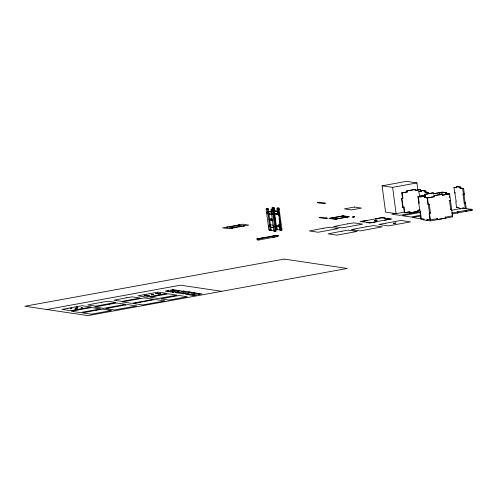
<?xml version="1.0" encoding="UTF-8"?>
<svg xmlns="http://www.w3.org/2000/svg" width="497" height="497" viewBox="0 0 497 497"><rect width="100%" height="100%" fill="white"/><g stroke="black" fill="none" stroke-linecap="round" stroke-linejoin="round"><path stroke-width="0.75" d="M274.549 216.183L274.798 214.654L278.854 213.915L280.296 224.874L276.245 225.613L274.798 214.654M280.084 225.918C279.047 227.073 279.382 223.836 280.047 225.352M273.661 212.455L274.369 208.392L273.058 208.2M276.723 214.238L278.152 211.567L278.637 211.48L273.114 210.66M177.796 290.869L178.995 290.714L177.808 290.894M274.033 235.988L272.841 236.137L274.046 235.957M194.085 294.914L192.898 295.1L194.103 294.938M274.176 236.982L273.133 237.156M183.436 291.546L184.642 291.391M184.629 291.422L183.449 291.577M193.352 293.18L194.557 293.025M194.544 293.056L193.383 293.211M275.524 226.93L276.699 226.123M229.353 228.726L248.662 225.085L242.797 224.209L222.532 227.893L229.502 228.626M323.448 203.335L324.64 203.18M324.628 203.217L323.472 203.372M325.417 218.307L326.616 218.152M326.597 218.189L325.417 218.338M330.238 218.32L331.418 218.164M331.406 218.208L330.269 218.363M346.894 216.909L348.074 216.754M348.068 216.798L346.931 216.953M273.114 237.057L274.176 236.957M354.026 216.965L354.641 216.779L352.615 217.046L353.367 216.841M404.44 212.144L396.084 213.667L385.566 212.101L382.106 185.803L406.416 181.38L416.933 182.939L417.921 190.457M266.361 209.473L266.23 208.473L268.113 208.448L271.039 229.397L270.12 229.564L268.809 229.365L266.187 209.448L268.417 209.473M272.313 208.392L272.176 207.392L273.101 207.224L274.058 207.367L274.189 208.367L273.269 208.535L273.101 207.224M266.23 208.473L268.113 208.448M274.058 207.367L272.176 207.392M268.243 209.448L267.318 209.616L267.187 208.616M272.132 208.367L274.369 208.392L274.773 211.455M271.269 210.206L271.138 209.206L273.021 209.181L275.947 230.123L273.717 230.099L271.095 210.175L272.399 210.374L275.027 230.291M277.22 209.119L277.09 208.125L278.966 208.094L281.898 229.042L279.668 229.018L279.159 225.184M382.106 185.803L392.624 187.363L416.933 182.939M271.138 209.206L273.021 209.181M277.09 208.125L278.966 208.094M273.325 210.206L272.226 210.349L272.095 209.349M278.047 208.268L278.177 209.262L279.277 209.125L277.046 209.094L277.748 214.462M273.617 212.393L274.102 212.306L276.146 227.85L275.661 227.937M406.77 190.879L407.173 190.941L407.304 191.941L406.906 191.879L406.77 190.879L414.877 189.407L415.275 189.469L415.405 190.469L420.561 189.531L420.835 191.618M407.173 190.941L415.275 189.469M401.75 192.817L402.148 192.879L402.881 198.452L402.483 198.396L401.75 192.817L406.906 191.879M420.561 189.531L415.007 190.407L415.405 190.469M402.148 192.879L407.304 191.941M419.574 196.855L418.841 191.283L421.468 191.674L421.338 190.674L422.264 190.506L425.767 191.028L425.904 192.028L428.532 192.414L428.712 193.811M418.841 191.283L421.655 191.395M270.778 219.382A1.031 0.391 79.7 0 1 270.89 218.848L271.611 218.848A1.031 0.391 79.7 0 1 271.927 220.395A1.031 0.391 79.7 0 1 271.3 220.301A1.031 0.391 79.7 0 1 271.219 218.786M270.89 218.848L271.611 218.848M421.338 190.674L425.767 191.028M424.848 191.196L424.978 192.196L425.904 192.028M460.713 208.926L459.309 208.721L459.178 207.721L456.55 207.33L455.817 201.751L456.215 201.813L453.929 187.406L456.557 187.798L456.426 186.797L457.346 186.63L460.856 187.152L460.986 188.152L463.614 188.543L464.347 194.122L463.024 194.228L464.179 202.993L465.503 202.888L466.236 208.46L462.682 208.243L463.608 208.069M453.929 187.406L456.737 187.524M424.978 192.196L428.532 192.414M456.426 186.797L460.856 187.152M419.841 209.927L417.629 210.324L418.033 210.386L418.163 211.387L410.056 212.859L409.926 211.859L404.769 212.797L404.036 207.218L402.713 207.33L401.557 198.564L402.483 198.396M424.811 194.284L425.208 194.346L425.339 195.34L424.941 195.284L424.811 194.284L432.912 192.811L433.316 192.867L433.446 193.867L440.448 192.594M401.557 198.564L402.881 198.452M425.208 194.346L433.316 192.867M459.93 187.319L460.06 188.32L460.986 188.152M439.814 194.954L439.522 192.761L442.15 193.153L442.019 192.153L445.529 192.674L445.66 193.675L449.611 193.954L452.63 216.872L430.52 220.898L420.953 219.475L417.94 196.557L424.941 195.284M442.019 192.153L446.449 192.507L446.586 193.507M425.339 195.34L418.337 196.613L419.201 203.192L418.803 203.13M460.06 188.32L463.614 188.543M417.94 196.557L420.965 197.005L420.835 196.004L425.264 196.358L425.395 197.359L428.029 197.75M445.529 192.674L446.449 192.507M433.974 195.644L434.372 195.706L434.502 196.706L434.105 196.644L433.974 195.644L442.082 194.172L442.479 194.228L442.61 195.228L449.611 193.954M424.345 196.526L424.475 197.526L425.395 197.359M434.372 195.706L442.479 194.228M434.105 196.644L427.103 197.918L427.967 204.491L429.29 204.385L430.445 213.151L429.122 213.263L429.986 219.836M443.131 195.004L449.213 193.898M424.475 197.526L427.501 197.98L434.502 196.706M454.662 192.985L455.581 192.817M275.363 226.39L280.687 227.023L275.854 226.303M463.024 194.228L464.347 194.122M270.865 229.365L269.939 229.533L270.07 230.533L270.995 230.366L271.039 229.397M276.817 228.285L276.947 229.285L276.021 229.452L275.891 228.452L276.991 228.309L276.686 226.011M275.891 228.452L276.991 228.309M275.773 230.099L274.847 230.266L274.984 231.267L275.903 231.099L275.947 230.123M281.724 229.018L280.799 229.185L280.929 230.186L281.855 230.018L281.898 229.042M402.713 207.33L404.036 207.218M273.89 230.123L274.021 231.124L274.947 230.956M281.855 230.018L279.973 230.043L279.842 229.042M427.967 204.491L429.29 204.385M449.151 200.639L450.475 200.533L450.077 200.471M395.444 213.486L391.766 214.157L399.731 215.344L418.145 211.995L415.914 211.66M256.955 238.889L276.121 235.348L277.425 235.541L277.556 236.541L259.142 239.889L257.086 239.889L256.955 238.889L258.838 238.864L258.968 239.865M276.295 235.373L278.177 235.348L278.308 236.342L277.382 236.51L277.251 235.516L278.177 235.348M257.707 238.697L259.012 238.889L277.425 235.541M403.639 207.162L404.372 212.735L408.789 211.933M418.033 210.386L420.238 209.982M409.926 211.859L409.528 211.803L409.658 212.797L418.163 211.387M464.179 202.993L465.503 202.888M364.046 221.867L360.089 221.587L367.494 220.37M384.305 218.183L385.231 218.015L382.199 217.568L375.198 218.842L375.595 218.897M420.884 211.728L419.959 211.896L420.356 211.958L421.226 218.531M419.934 212.505L402.259 215.717L411.025 217.021L420.934 215.083M367.55 222.389L366.624 222.557L369.656 223.01L376.658 221.737L376.26 221.674M387.809 218.705L391.766 218.984L384.361 220.202M456.55 207.33L457.874 207.218M450.307 209.405L451.63 209.299L451.233 209.237M451.68 210.274L463.254 208.038L466.236 208.46M420.897 216.052L412.206 217.5L420.971 218.804M465.882 208.429L464.956 208.597L472.02 209.336L472.15 210.337L457.569 212.859L457.439 211.859L472.02 209.336M451.754 213.027L457.836 211.921L457.967 212.921L451.891 214.021M445.095 217.09L445.492 217.146L445.629 218.146L437.124 219.562L437.522 219.624L437.391 218.624L430.39 219.898L427.358 219.444L427.488 220.444M445.492 217.146L452.5 215.872L452.096 215.816M46.761 309.501L180.486 285.179L221.681 291.298M353.852 216.996L352.802 217.009L353.939 216.767M268.703 211.66L271.642 211.492M273.114 211.411L278.258 211.113M268.622 212.287L268.976 213.095L268.635 213.337M243.356 225.887L244.53 225.719L243.325 225.874M274.263 213.17L276.407 213.288M442.417 192.886L440.05 192.538L433.042 193.811L433.446 193.867M445.66 193.675L448.288 194.066M442.61 195.228L442.212 195.172L442.082 194.172M421.76 195.837L425.264 196.358M419.263 196.445L421.232 196.737M470.833 210.144L472.15 210.337M457.439 211.859L457.836 211.921M457.569 212.859L457.967 212.921M430.048 213.095L430.445 213.151M409.658 212.797L410.056 212.859M404.372 212.735L404.769 212.797M436.993 218.562L437.391 218.624M420.822 218.475L423.854 218.922L423.984 219.922M426.314 219.966L427.712 220.171M277.046 209.094L278.351 209.293L280.973 229.21M273.319 210.846L278.152 211.567L278.736 216.009M267.883 211.38L271.337 211.89M268.088 211.573L271.542 212.082M273.946 213.188L278.854 213.915M268.492 213.716L271.996 214.238M267.703 213.76L271.847 214.375M269.933 224.675L273.437 225.197M270.623 227.023L273.387 227.44M270.138 227.117L273.586 227.626M275.99 229.142L276.947 229.285M275.58 229.39L281.103 230.21M270.554 230.304L276.077 231.124M270.07 230.533L269.113 230.391L268.983 229.397M274.021 231.124L274.984 231.267M276.251 236.342L277.556 236.541M278.587 224.625L280.302 228.241M277.898 212.753L277.543 212.294L277.742 213.486L277.916 212.641L278.401 213.244L278.103 212.194L278.289 213.399L277.947 212.871M270.113 225.52L270.144 226.123L270.362 225.017L270.542 226.197L270.126 225.563M463.949 194.06L465.105 202.826M465.938 210.442L466.074 211.442M462.688 188.711L463.428 194.29M464.577 203.056L465.316 208.628M465.54 210.386L465.67 211.387M449.499 196.091L449.692 197.551M449.555 200.701L450.711 209.467M427.606 192.587L427.793 193.979M427.501 197.98L430.52 220.898M420.164 189.469L420.344 190.86M401.961 198.62L403.11 207.392M392.624 187.363L396.084 213.667M280.289 226.551L280.488 228.08M279.028 218.226L279.227 219.711M279.519 221.929L279.712 223.408M279.904 224.892L280.196 227.11M273.443 208.56L274.151 213.921M275.661 225.414L276.065 228.477M267.492 209.641L270.12 229.564M259.012 238.889L259.142 239.889M257.912 239.032L258.042 240.032M271.287 218.904A1.031 0.391 79.7 0 1 271.604 220.438A1.031 0.391 79.7 0 1 270.995 220.401M269.206 219.935A0.857 0.329 79.7 0 1 269.591 219.307A0.857 0.329 79.7 0 1 269.877 220.68A0.857 0.329 79.7 0 1 269.306 220.407M270.853 219.401A0.857 0.329 79.7 0 1 271.25 219.015A0.857 0.329 79.7 0 1 271.555 220.221A0.857 0.329 79.7 0 1 271.113 220.444M273.518 212.269L273.356 211.623L273.518 212.269M267.063 212.878C267.392 215.089 267.833 211.921 267.063 212.828M268.734 225.57C269.101 227.856 269.442 224.501 268.734 225.57M273.642 226.297C273.909 228.521 274.474 225.402 273.642 226.297M271.971 213.58C272.244 215.785 272.778 212.753 271.977 213.524M279.594 225.209L279.594 225.172M75.109 308.364L77.818 308.016L75.128 308.345M151.119 294.783L153.834 294.435L151.138 294.764M374.576 220.444L377.285 220.115L374.589 220.432M393.332 223.333L396.041 223.004L393.363 223.308M243.337 225.843L244.53 225.694L243.381 225.824M318.546 202.602L319.739 202.453L318.577 202.583M320.515 217.574L321.708 217.425L320.515 217.574M172.621 291.876L173.813 291.727L172.621 291.876M182.778 293.373L183.971 293.224L182.821 293.354M188.531 292.298L189.724 292.149L188.574 292.279M198.446 293.926L199.639 293.777L198.446 293.926M167.539 291.118L168.732 290.969L167.539 291.118M172.72 290.105L173.913 289.981L172.745 290.093M177.696 292.615L178.889 292.491L177.696 292.615M261.099 238.243L262.292 238.119L261.099 238.243M187.829 294.311L189.015 294.162L187.872 294.292M226.682 227.247L227.862 227.098L226.7 227.241M231.59 227.98L232.664 227.899L231.596 228.017M238.436 225.11L239.498 225.035L238.436 225.11M335.152 219.04L336.326 218.928L335.171 219.034M341.998 216.176L343.172 216.065L342.029 216.164M319.291 202.298L317.173 202.683L323.385 203.602L325.51 203.217L319.291 202.298M238.864 225.303L228.732 227.141L232.335 227.676L242.461 225.837L238.864 225.303M354.485 207.05L344.359 208.889L351.367 209.933L361.499 208.088L354.485 207.05M321.261 217.27L319.142 217.655L325.361 218.581L327.48 218.195L321.261 217.27M343.234 215.785L328.865 218.4L335.084 219.326L349.453 216.711L343.234 215.785M342.582 216.12L330.828 218.258L335.736 218.991L347.49 216.854L342.582 216.12M323.131 228.309L309.345 230.95L318.111 232.248L338.376 228.564L329.61 227.259L323.131 228.309M347.384 223.898L333.599 226.539L342.365 227.837L362.624 224.153L353.864 222.849L347.384 223.898M381.677 217.792L361.412 221.476L370.178 222.78L390.443 219.096L381.677 217.792M341.886 231.198L328.101 233.838L336.867 235.137L357.126 231.453L348.366 230.148L341.886 231.198M366.14 226.787L351.429 229.595L360.195 230.894L382.305 226.874L373.539 225.57L366.14 226.787M385.846 223.203L378.844 224.476L388.412 225.899L410.516 221.873L400.955 220.457L385.846 223.203M284.197 259.074L24.85 306.245L87.957 315.62L347.304 268.455L284.197 259.074M68.027 308.283L61.951 309.389L70.717 310.693L90.976 307.009L82.21 305.705L68.027 308.283M144.043 294.702L137.961 295.808L146.727 297.113L166.986 293.429L158.226 292.124L144.043 294.702M172.577 289.571L170.359 290.105L178.324 291.292L181.343 290.875L172.577 289.571M167.396 290.583L165.178 291.124L173.142 292.304L176.162 291.888L167.396 290.583M71.015 308.221L70.096 308.388L71.972 308.364L71.015 308.221M76.967 307.14L76.041 307.308L77.923 307.283L76.967 307.14M146.422 295.23L144.211 295.628L146.82 295.286L146.422 295.23M157.766 293.162L155.555 293.565L158.17 293.224L157.766 293.162M75.923 308.948L75.004 309.115L76.886 309.091L75.923 308.948M81.875 307.867L80.949 308.034L82.831 308.01L81.875 307.867M148.994 295.609L146.783 296.013L149.392 295.672L148.994 295.609M160.345 293.547L158.127 293.951L160.742 293.609L160.345 293.547M85.267 308.637L71.481 311.277L80.247 312.582L100.506 308.898L91.746 307.593L85.267 308.637M109.52 304.226L94.809 307.034L103.575 308.339L125.685 304.319L116.919 303.015L109.52 304.226M129.226 300.642L122.225 301.915L131.792 303.338L153.896 299.318L144.335 297.896L129.226 300.642M183.306 291.006L181.088 291.54L189.053 292.727L192.072 292.311L183.306 291.006M177.553 292.081L175.335 292.621L183.3 293.802L186.319 293.385L177.553 292.081M96.256 310.246L82.477 312.88L91.237 314.185L111.502 310.501L102.736 309.196L96.256 310.246M120.51 305.835L105.805 308.643L114.571 309.942L136.675 305.922L127.915 304.618L120.51 305.835M140.222 302.251L133.215 303.524L142.782 304.941L164.892 300.921L155.325 299.498L140.222 302.251M193.221 292.64L191.003 293.174L198.968 294.354L201.987 293.938L193.221 292.64M187.68 293.777L185.462 294.311L193.426 295.498L196.445 295.081L187.68 293.777M101.543 302.294L87.72 304.928L95.573 306.133L115.888 302.456L108.035 301.25L101.543 302.294M126.791 297.722L113.894 300.194L121.746 301.393L140.204 298.051L132.351 296.852L126.791 297.722M154.983 296.231L149.821 297.169L158.462 298.492L176.92 295.15L168.278 293.826L154.983 296.231M173.851 296.411L160.953 298.877L168.806 300.076L187.27 296.74L179.417 295.535L173.851 296.411"/></g></svg>
